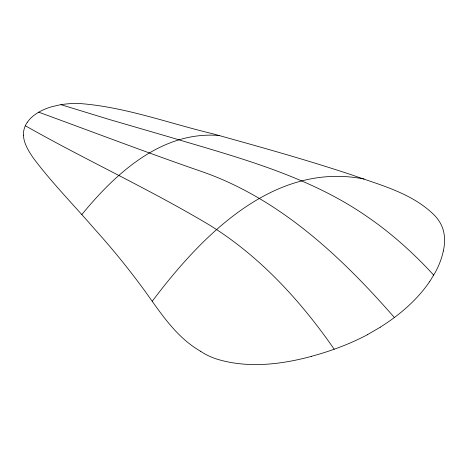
<?xml version="1.0" encoding="UTF-8"?>
<svg xmlns="http://www.w3.org/2000/svg" width="468" height="468" viewBox="0 0 468 468"><rect width="100%" height="100%" fill="white"/><g stroke="black" fill="none" stroke-linecap="round" stroke-linejoin="round"><path stroke-width="0.7" d="M443.319 250.988C445.676 240.979 445.015 229.811 439.107 221.101A78.291 45.203 0 0 0 435.146 215.988C413.039 193.372 381.081 185.351 352.193 175.038C306.242 159.717 259.547 146.788 212.899 133.795C168.503 123.213 124.839 106.774 79.022 103.486A56.991 32.906 0 0 0 59.571 104.914L51.404 106.844A50.521 29.168 0 0 0 28.835 120.317L27.396 122.171M429.554 281.83L435.556 271.896A214.952 124.102 0 0 0 443.342 250.988M152.264 301.211C201.544 235.796 273.78 161.249 364.075 179.022M81.73 214.672C115.438 173.499 161.869 130.677 219.147 135.515M380.262 327.237L367.708 334.503M311.635 356.312C280.981 364.601 247.695 368.538 216.836 359.102A59.886 34.573 0 0 1 200.69 351.345M60.98 104.686L109.606 119.574L169.568 137.036C237.756 157.476 308.669 175.722 367.819 217.111A252.199 161.396 53.9 0 1 384.52 229.355C402.211 243.173 418.591 258.623 433.742 275.166M38.715 112.185C93.799 132.315 148.59 153.241 204.042 172.353C280.753 199.777 341.763 257.23 394.407 317.538M25.342 125.757C86.141 160.214 149.848 189.353 209.828 225.254C260.103 256.482 300.702 300.883 334.21 349.222M200.702 351.339C176.026 337.235 160.542 312.759 144.378 290.295C128.852 269.1 112.297 248.666 94.682 229.168C74.242 205.47 52.106 183.111 33.316 158.026C28.647 151.182 23.891 143.688 23.412 135.176M429.489 281.812A252.234 145.624 0 0 1 380.203 327.208M367.778 334.55A222.552 128.489 0 0 1 311.612 356.277M23.453 135.176A57.558 33.228 0 0 1 27.36 122.166"/></g></svg>
